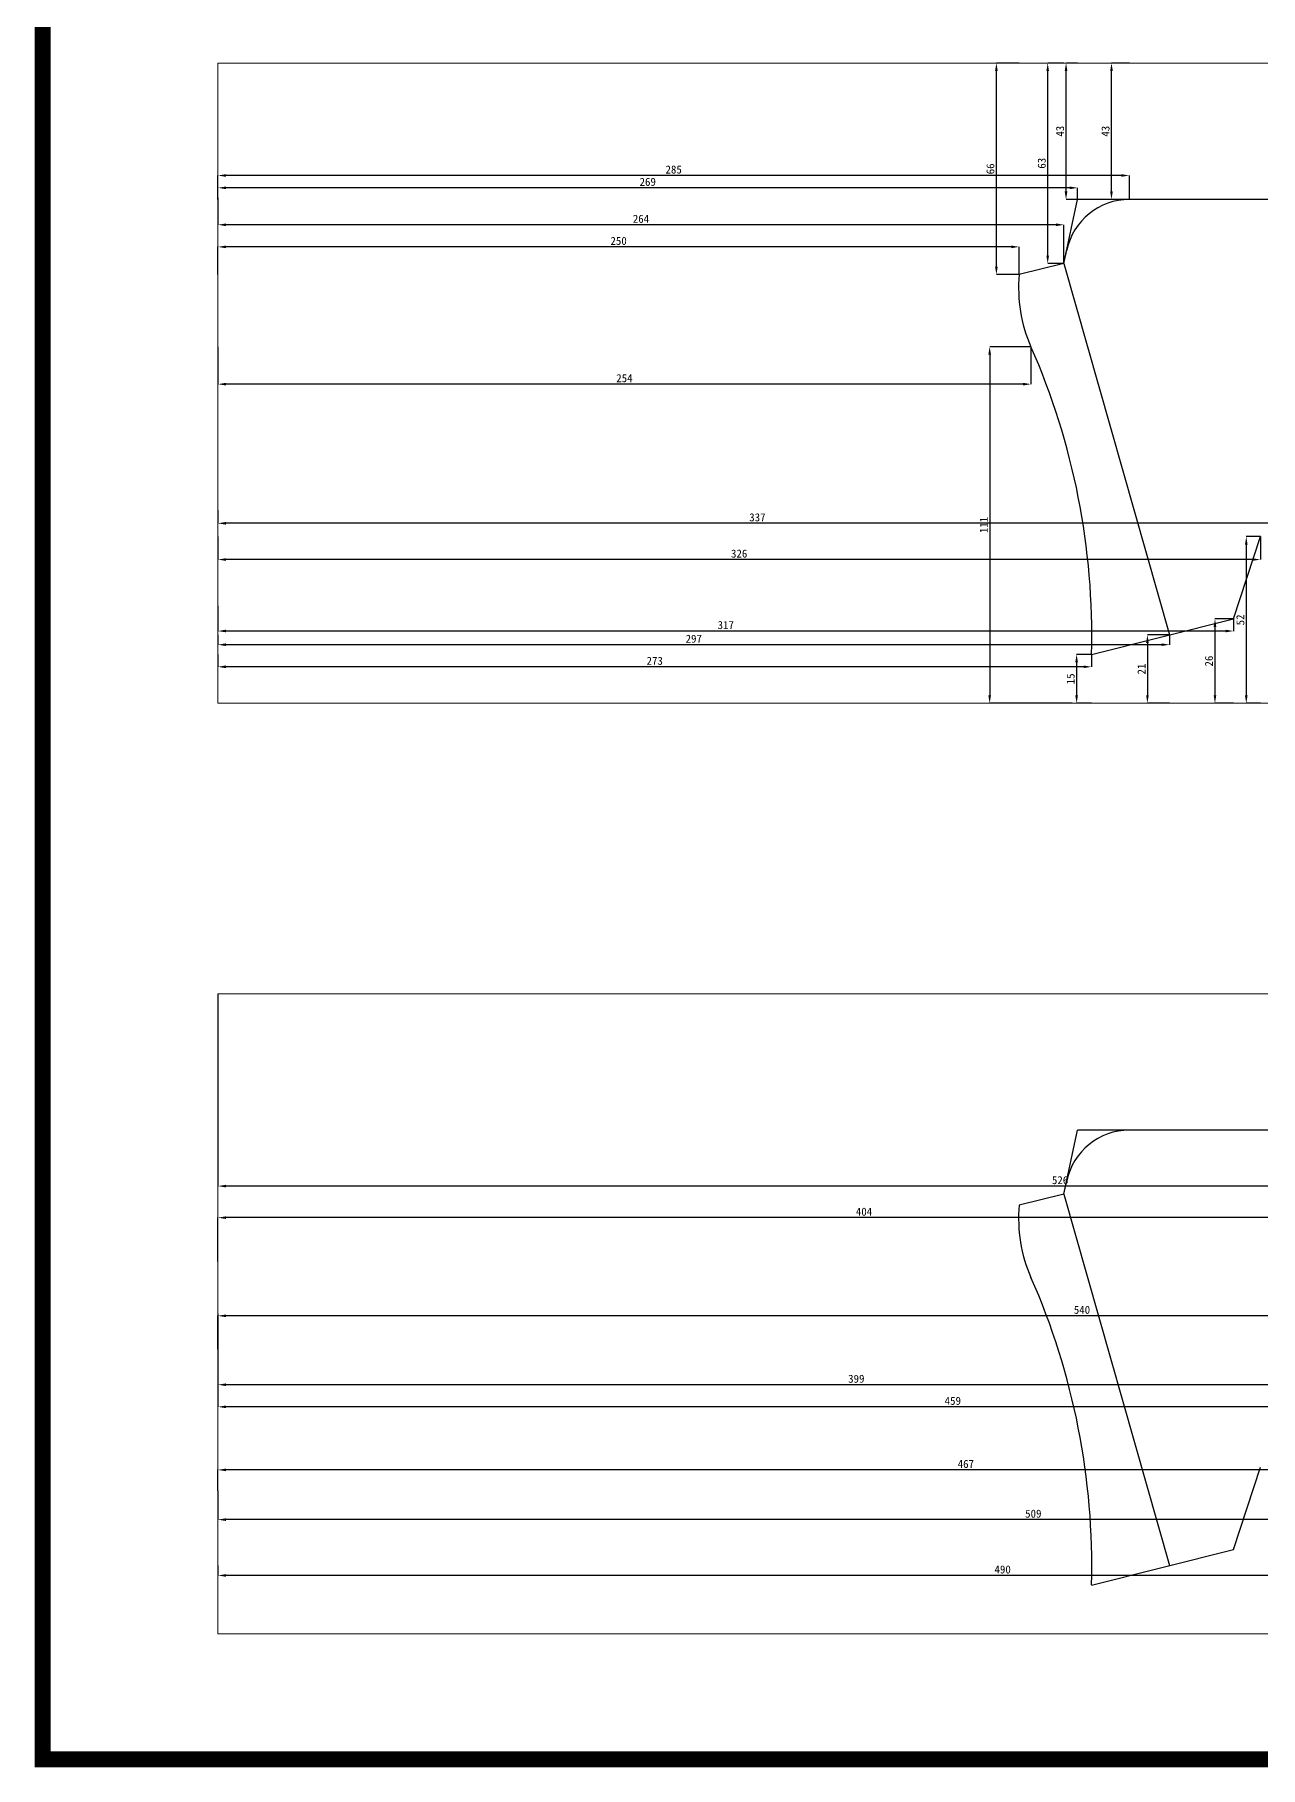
# Model space of a CAD drawing. Header units: millimetres. Extents: x 2554 to 4728, y 1879 to 2765.
# Drawn here: x 2554 to 2937, y 1879 to 2420 of the extents above; entities that cross this region are included whole.
import ezdxf

# ---------------------------------------------------------------- set-up
doc = ezdxf.new("R2010")
doc.units = ezdxf.units.MM
doc.layers.add('尺寸线', color=7, linetype='Continuous', lineweight=13)
doc.layers.add('轮廓线', color=3, linetype='Continuous')
doc.styles.get("Standard").update_dxf_attribs({"font": 'SimSun.ttf'})
doc.dimstyles.new('中尺寸', dxfattribs={"dimtxt": 2.5, "dimasz": 2.5, "dimexe": 0, "dimexo": 0, "dimgap": 0.6, "dimtad": 1, "dimdec": 0, "dimdsep": 46, "dimtxsty": 'Standard', "dimcen": 2.5, "dimaunit": 1, "dimadec": 4, "dimazin": 0, "dimtfac": 1, "dimtdec": 0, "dimtmove": 0, "dimatfit": 3, "dimfxl": 0, "dimarcsym": 0})

# ---------------------------------------------------------------- blocks, each defined once
blk = doc.blocks.new('*D169')
at = {"layer": 'Defpoints', "color": 0}
for p in [(2611.03, 2226.91), (2883.95, 2226.91), (2611.03, 2223.02)]:
    blk.add_point(p, dxfattribs=at)
at = {"layer": '尺寸线', "color": 0, "lineweight": -2}
for p, q in [((2611.03, 2226.91), (2611.03, 2223.02)), ((2883.95, 2226.91), (2883.95, 2223.02)), ((2881.45, 2223.02), (2613.53, 2223.02))]:
    blk.add_line(p, q, dxfattribs=at)
at = {"layer": '尺寸线', "color": 0}
for points in [[(2613.53, 2223.44), (2613.53, 2222.6), (2611.03, 2223.02)], [(2881.45, 2223.44), (2881.45, 2222.6), (2883.95, 2223.02)]]:
    blk.add_solid(points, dxfattribs=at)
at = {"layer": '尺寸线', "color": 0, "insert": (2747.49, 2224.87), "char_height": 2.5, "attachment_point": 5}
blk.add_mtext('273', dxfattribs=at)
blk = doc.blocks.new('*D127')
at = {"layer": 'Defpoints', "color": 0}
for p in [(2883.95, 2226.91), (2879.3, 2211.62), (2883.95, 2211.62)]:
    blk.add_point(p, dxfattribs=at)
at = {"layer": '尺寸线', "color": 0, "lineweight": -2}
for p, q in [((2883.95, 2226.91), (2879.3, 2226.91)), ((2879.3, 2224.41), (2879.3, 2214.12)), ((2883.95, 2211.62), (2879.3, 2211.62))]:
    blk.add_line(p, q, dxfattribs=at)
at = {"layer": '尺寸线', "color": 0}
for points in [[(2878.88, 2224.41), (2879.71, 2224.41), (2879.3, 2226.91)], [(2878.88, 2214.12), (2879.71, 2214.12), (2879.3, 2211.62)]]:
    blk.add_solid(points, dxfattribs=at)
at = {"layer": '尺寸线', "color": 0, "insert": (2877.45, 2219.26), "char_height": 2.5, "attachment_point": 5, "rotation": 90}
blk.add_mtext('15', dxfattribs=at)
blk = doc.blocks.new('*D170')
at = {"layer": 'Defpoints', "color": 0}
for p in [(2611.03, 2323), (2865.02, 2323), (2611.03, 2311.3)]:
    blk.add_point(p, dxfattribs=at)
at = {"layer": '尺寸线', "color": 0, "lineweight": -2}
for p, q in [((2611.03, 2323), (2611.03, 2311.3)), ((2865.02, 2323), (2865.02, 2311.3)), ((2862.52, 2311.3), (2613.53, 2311.3))]:
    blk.add_line(p, q, dxfattribs=at)
at = {"layer": '尺寸线', "color": 0}
for points in [[(2613.53, 2311.72), (2613.53, 2310.88), (2611.03, 2311.3)], [(2862.52, 2311.72), (2862.52, 2310.88), (2865.02, 2311.3)]]:
    blk.add_solid(points, dxfattribs=at)
at = {"layer": '尺寸线', "color": 0, "insert": (2738.02, 2313.15), "char_height": 2.5, "attachment_point": 5}
blk.add_mtext('254', dxfattribs=at)
blk = doc.blocks.new('*D128')
at = {"layer": 'Defpoints', "color": 0}
for p in [(2865.02, 2323), (2852.14, 2211.62), (2877.9, 2211.62)]:
    blk.add_point(p, dxfattribs=at)
at = {"layer": '尺寸线', "color": 0, "lineweight": -2}
for p, q in [((2865.02, 2323), (2852.14, 2323)), ((2852.14, 2320.5), (2852.14, 2214.12)), ((2877.9, 2211.62), (2852.14, 2211.62))]:
    blk.add_line(p, q, dxfattribs=at)
at = {"layer": '尺寸线', "color": 0}
for points in [[(2851.72, 2320.5), (2852.55, 2320.5), (2852.14, 2323)], [(2851.72, 2214.12), (2852.55, 2214.12), (2852.14, 2211.62)]]:
    blk.add_solid(points, dxfattribs=at)
at = {"layer": '尺寸线', "color": 0, "insert": (2850.29, 2267.31), "char_height": 2.5, "attachment_point": 5, "rotation": 90}
blk.add_mtext('111', dxfattribs=at)
blk = doc.blocks.new('*D171')
at = {"layer": 'Defpoints', "color": 0}
for p in [(2611.03, 2354.19), (2611.03, 2345.51), (2861.38, 2345.51)]:
    blk.add_point(p, dxfattribs=at)
at = {"layer": '尺寸线', "color": 0, "lineweight": -2}
for p, q in [((2611.03, 2345.51), (2611.03, 2354.19)), ((2858.88, 2354.19), (2613.53, 2354.19)), ((2861.38, 2345.51), (2861.38, 2354.19))]:
    blk.add_line(p, q, dxfattribs=at)
at = {"layer": '尺寸线', "color": 0}
for points in [[(2613.53, 2354.6), (2613.53, 2353.77), (2611.03, 2354.19)], [(2858.88, 2354.6), (2858.88, 2353.77), (2861.38, 2354.19)]]:
    blk.add_solid(points, dxfattribs=at)
at = {"layer": '尺寸线', "color": 0, "insert": (2736.2, 2356.04), "char_height": 2.5, "attachment_point": 5}
blk.add_mtext('250', dxfattribs=at)
blk = doc.blocks.new('*D129')
at = {"layer": 'Defpoints', "color": 0}
for p in [(2854.23, 2411.62), (2861.38, 2411.62), (2861.38, 2345.51)]:
    blk.add_point(p, dxfattribs=at)
at = {"layer": '尺寸线', "color": 0, "lineweight": -2}
for p, q in [((2861.38, 2411.62), (2854.23, 2411.62)), ((2854.23, 2348.01), (2854.23, 2409.12)), ((2861.38, 2345.51), (2854.23, 2345.51))]:
    blk.add_line(p, q, dxfattribs=at)
at = {"layer": '尺寸线', "color": 0}
for points in [[(2853.82, 2409.12), (2854.65, 2409.12), (2854.23, 2411.62)], [(2853.82, 2348.01), (2854.65, 2348.01), (2854.23, 2345.51)]]:
    blk.add_solid(points, dxfattribs=at)
at = {"layer": '尺寸线', "color": 0, "insert": (2852.38, 2378.56), "char_height": 2.5, "attachment_point": 5, "rotation": 90}
blk.add_mtext('66', dxfattribs=at)
blk = doc.blocks.new('*D172')
at = {"layer": 'Defpoints', "color": 0}
for p in [(2870.26, 2411.62), (2875.35, 2411.62), (2875.35, 2348.99)]:
    blk.add_point(p, dxfattribs=at)
at = {"layer": '尺寸线', "color": 0, "lineweight": -2}
for p, q in [((2875.35, 2411.62), (2870.26, 2411.62)), ((2870.26, 2351.49), (2870.26, 2409.12)), ((2875.35, 2348.99), (2870.26, 2348.99))]:
    blk.add_line(p, q, dxfattribs=at)
at = {"layer": '尺寸线', "color": 0}
for points in [[(2869.85, 2409.12), (2870.68, 2409.12), (2870.26, 2411.62)], [(2869.85, 2351.49), (2870.68, 2351.49), (2870.26, 2348.99)]]:
    blk.add_solid(points, dxfattribs=at)
at = {"layer": '尺寸线', "color": 0, "insert": (2868.41, 2380.31), "char_height": 2.5, "attachment_point": 5, "rotation": 90}
blk.add_mtext('63', dxfattribs=at)
blk = doc.blocks.new('*D130')
at = {"layer": 'Defpoints', "color": 0}
for p in [(2611.03, 2369.49), (2611.03, 2361.09), (2875.35, 2348.99)]:
    blk.add_point(p, dxfattribs=at)
at = {"layer": '尺寸线', "color": 0, "lineweight": -2}
for p, q in [((2611.03, 2369.49), (2611.03, 2361.09)), ((2872.85, 2361.09), (2613.53, 2361.09)), ((2875.35, 2348.99), (2875.35, 2361.09))]:
    blk.add_line(p, q, dxfattribs=at)
at = {"layer": '尺寸线', "color": 0}
for points in [[(2613.53, 2361.5), (2613.53, 2360.67), (2611.03, 2361.09)], [(2872.85, 2361.5), (2872.85, 2360.67), (2875.35, 2361.09)]]:
    blk.add_solid(points, dxfattribs=at)
at = {"layer": '尺寸线', "color": 0, "insert": (2743.19, 2362.94), "char_height": 2.5, "attachment_point": 5}
blk.add_mtext('264', dxfattribs=at)
blk = doc.blocks.new('*D173')
at = {"layer": 'Defpoints', "color": 0}
for p in [(2908.35, 2232.99), (2901.42, 2211.62), (2908.35, 2211.62)]:
    blk.add_point(p, dxfattribs=at)
at = {"layer": '尺寸线', "color": 0, "lineweight": -2}
for p, q in [((2908.35, 2232.99), (2901.42, 2232.99)), ((2901.42, 2230.49), (2901.42, 2214.12)), ((2908.35, 2211.62), (2901.42, 2211.62))]:
    blk.add_line(p, q, dxfattribs=at)
at = {"layer": '尺寸线', "color": 0}
for points in [[(2901, 2230.49), (2901.83, 2230.49), (2901.42, 2232.99)], [(2901, 2214.12), (2901.83, 2214.12), (2901.42, 2211.62)]]:
    blk.add_solid(points, dxfattribs=at)
at = {"layer": '尺寸线', "color": 0, "insert": (2899.57, 2222.31), "char_height": 2.5, "attachment_point": 5, "rotation": 90}
blk.add_mtext('21', dxfattribs=at)
blk = doc.blocks.new('*D131')
at = {"layer": 'Defpoints', "color": 0}
for p in [(2611.03, 2232.99), (2611.03, 2229.92), (2908.35, 2232.99)]:
    blk.add_point(p, dxfattribs=at)
at = {"layer": '尺寸线', "color": 0, "lineweight": -2}
for p, q in [((2611.03, 2232.99), (2611.03, 2229.92)), ((2905.85, 2229.92), (2613.53, 2229.92)), ((2908.35, 2232.99), (2908.35, 2229.92))]:
    blk.add_line(p, q, dxfattribs=at)
at = {"layer": '尺寸线', "color": 0}
for points in [[(2613.53, 2230.34), (2613.53, 2229.51), (2611.03, 2229.92)], [(2905.85, 2230.34), (2905.85, 2229.51), (2908.35, 2229.92)]]:
    blk.add_solid(points, dxfattribs=at)
at = {"layer": '尺寸线', "color": 0, "insert": (2759.69, 2231.77), "char_height": 2.5, "attachment_point": 5}
blk.add_mtext('297', dxfattribs=at)
blk = doc.blocks.new('*D174')
at = {"layer": 'Defpoints', "color": 0}
for p in [(2928.35, 2237.98), (2922.52, 2211.62), (2928.35, 2211.62)]:
    blk.add_point(p, dxfattribs=at)
at = {"layer": '尺寸线', "color": 0, "lineweight": -2}
for p, q in [((2928.35, 2237.98), (2922.52, 2237.98)), ((2922.52, 2235.48), (2922.52, 2214.12)), ((2928.35, 2211.62), (2922.52, 2211.62))]:
    blk.add_line(p, q, dxfattribs=at)
at = {"layer": '尺寸线', "color": 0}
for points in [[(2922.11, 2235.48), (2922.94, 2235.48), (2922.52, 2237.98)], [(2922.11, 2214.12), (2922.94, 2214.12), (2922.52, 2211.62)]]:
    blk.add_solid(points, dxfattribs=at)
at = {"layer": '尺寸线', "color": 0, "insert": (2920.67, 2224.8), "char_height": 2.5, "attachment_point": 5, "rotation": 90}
blk.add_mtext('26', dxfattribs=at)
blk = doc.blocks.new('*D132')
at = {"layer": 'Defpoints', "color": 0}
for p in [(2611.03, 2242.09), (2928.35, 2237.98), (2611.03, 2234.19)]:
    blk.add_point(p, dxfattribs=at)
at = {"layer": '尺寸线', "color": 0, "lineweight": -2}
for p, q in [((2611.03, 2242.09), (2611.03, 2234.19)), ((2928.35, 2237.98), (2928.35, 2234.19)), ((2925.85, 2234.19), (2613.53, 2234.19))]:
    blk.add_line(p, q, dxfattribs=at)
at = {"layer": '尺寸线', "color": 0}
for points in [[(2613.53, 2234.61), (2613.53, 2233.78), (2611.03, 2234.19)], [(2925.85, 2234.61), (2925.85, 2233.78), (2928.35, 2234.19)]]:
    blk.add_solid(points, dxfattribs=at)
at = {"layer": '尺寸线', "color": 0, "insert": (2769.69, 2236.04), "char_height": 2.5, "attachment_point": 5}
blk.add_mtext('317', dxfattribs=at)
blk = doc.blocks.new('*D175')
at = {"layer": 'Defpoints', "color": 0}
for p in [(2936.7, 2263.7), (2932.31, 2211.62), (2936.7, 2211.62)]:
    blk.add_point(p, dxfattribs=at)
at = {"layer": '尺寸线', "color": 0, "lineweight": -2}
for p, q in [((2936.7, 2263.7), (2932.31, 2263.7)), ((2932.31, 2261.2), (2932.31, 2214.12)), ((2936.7, 2211.62), (2932.31, 2211.62))]:
    blk.add_line(p, q, dxfattribs=at)
at = {"layer": '尺寸线', "color": 0}
for points in [[(2931.89, 2261.2), (2932.72, 2261.2), (2932.31, 2263.7)], [(2931.89, 2214.12), (2932.72, 2214.12), (2932.31, 2211.62)]]:
    blk.add_solid(points, dxfattribs=at)
at = {"layer": '尺寸线', "color": 0, "insert": (2930.46, 2237.66), "char_height": 2.5, "attachment_point": 5, "rotation": 90}
blk.add_mtext('52', dxfattribs=at)
blk = doc.blocks.new('*D133')
at = {"layer": 'Defpoints', "color": 0}
for p in [(2611.03, 2263.7), (2936.7, 2263.7), (2611.03, 2256.52)]:
    blk.add_point(p, dxfattribs=at)
at = {"layer": '尺寸线', "color": 0, "lineweight": -2}
for p, q in [((2611.03, 2263.7), (2611.03, 2256.52)), ((2936.7, 2263.7), (2936.7, 2256.52)), ((2934.2, 2256.52), (2613.53, 2256.52))]:
    blk.add_line(p, q, dxfattribs=at)
at = {"layer": '尺寸线', "color": 0}
for points in [[(2613.53, 2256.94), (2613.53, 2256.1), (2611.03, 2256.52)], [(2934.2, 2256.94), (2934.2, 2256.1), (2936.7, 2256.52)]]:
    blk.add_solid(points, dxfattribs=at)
at = {"layer": '尺寸线', "color": 0, "insert": (2773.87, 2258.37), "char_height": 2.5, "attachment_point": 5}
blk.add_mtext('326', dxfattribs=at)
blk = doc.blocks.new('*D134')
at = {"layer": 'Defpoints', "color": 0}
for p in [(2611.03, 2271.99), (2611.03, 2267.84), (2948.12, 2271.99)]:
    blk.add_point(p, dxfattribs=at)
at = {"layer": '尺寸线', "color": 0, "lineweight": -2}
for p, q in [((2611.03, 2271.99), (2611.03, 2267.84)), ((2945.62, 2267.84), (2613.53, 2267.84)), ((2948.12, 2271.99), (2948.12, 2267.84))]:
    blk.add_line(p, q, dxfattribs=at)
at = {"layer": '尺寸线', "color": 0}
for points in [[(2613.53, 2268.26), (2613.53, 2267.42), (2611.03, 2267.84)], [(2945.62, 2268.26), (2945.62, 2267.42), (2948.12, 2267.84)]]:
    blk.add_solid(points, dxfattribs=at)
at = {"layer": '尺寸线', "color": 0, "insert": (2779.57, 2269.69), "char_height": 2.5, "attachment_point": 5}
blk.add_mtext('337', dxfattribs=at)
blk = doc.blocks.new('*D148')
at = {"layer": 'Defpoints', "color": 0}
for p in [(3101.35, 1946.8), (2611.03, 1942.3), (2611.03, 1939.2)]:
    blk.add_point(p, dxfattribs=at)
at = {"layer": '尺寸线', "color": 0, "lineweight": -2}
for p, q in [((3101.35, 1946.8), (3101.35, 1939.2)), ((2611.03, 1942.3), (2611.03, 1939.2)), ((3098.85, 1939.2), (2613.53, 1939.2))]:
    blk.add_line(p, q, dxfattribs=at)
at = {"layer": '尺寸线', "color": 0}
for points in [[(2613.53, 1939.62), (2613.53, 1938.79), (2611.03, 1939.2)], [(3098.85, 1939.62), (3098.85, 1938.79), (3101.35, 1939.2)]]:
    blk.add_solid(points, dxfattribs=at)
at = {"layer": '尺寸线', "color": 0, "insert": (2856.19, 1941.05), "char_height": 2.5, "attachment_point": 5}
blk.add_mtext('490', dxfattribs=at)
blk = doc.blocks.new('*D190')
at = {"layer": 'Defpoints', "color": 0}
for p in [(2611.03, 1965.64), (3120.52, 1965.64), (2611.03, 1956.63)]:
    blk.add_point(p, dxfattribs=at)
at = {"layer": '尺寸线', "color": 0, "lineweight": -2}
for p, q in [((2611.03, 1965.64), (2611.03, 1956.63)), ((3120.52, 1965.64), (3120.52, 1956.63)), ((3118.02, 1956.63), (2613.53, 1956.63))]:
    blk.add_line(p, q, dxfattribs=at)
at = {"layer": '尺寸线', "color": 0}
for points in [[(2613.53, 1957.05), (2613.53, 1956.21), (2611.03, 1956.63)], [(3118.02, 1957.05), (3118.02, 1956.21), (3120.52, 1956.63)]]:
    blk.add_solid(points, dxfattribs=at)
at = {"layer": '尺寸线', "color": 0, "insert": (2865.77, 1958.48), "char_height": 2.5, "attachment_point": 5}
blk.add_mtext('509', dxfattribs=at)
blk = doc.blocks.new('*D149')
at = {"layer": 'Defpoints', "color": 0}
for p in [(3078.35, 1978.08), (2611.03, 1972.16), (2611.03, 1965.64)]:
    blk.add_point(p, dxfattribs=at)
at = {"layer": '尺寸线', "color": 0, "lineweight": -2}
for p, q in [((3078.35, 1978.08), (3078.35, 1972.16)), ((2611.03, 1965.64), (2611.03, 1972.16)), ((3075.85, 1972.16), (2613.53, 1972.16))]:
    blk.add_line(p, q, dxfattribs=at)
at = {"layer": '尺寸线', "color": 0}
for points in [[(2613.53, 1972.58), (2613.53, 1971.75), (2611.03, 1972.16)], [(3075.85, 1972.58), (3075.85, 1971.75), (3078.35, 1972.16)]]:
    blk.add_solid(points, dxfattribs=at)
at = {"layer": '尺寸线', "color": 0, "insert": (2844.69, 1974.01), "char_height": 2.5, "attachment_point": 5}
blk.add_mtext('467', dxfattribs=at)
blk = doc.blocks.new('*D150')
at = {"layer": 'Defpoints', "color": 0}
for p in [(2611.03, 2000.92), (2611.03, 1991.87), (3070.21, 1986.21)]:
    blk.add_point(p, dxfattribs=at)
at = {"layer": '尺寸线', "color": 0, "lineweight": -2}
for p, q in [((2611.03, 2000.92), (2611.03, 1991.87)), ((3067.71, 1991.87), (2613.53, 1991.87)), ((3070.21, 1986.21), (3070.21, 1991.87))]:
    blk.add_line(p, q, dxfattribs=at)
at = {"layer": '尺寸线', "color": 0}
for points in [[(2613.53, 1992.28), (2613.53, 1991.45), (2611.03, 1991.87)], [(3067.71, 1992.28), (3067.71, 1991.45), (3070.21, 1991.87)]]:
    blk.add_solid(points, dxfattribs=at)
at = {"layer": '尺寸线', "color": 0, "insert": (2840.62, 1993.72), "char_height": 2.5, "attachment_point": 5}
blk.add_mtext('459', dxfattribs=at)
blk = doc.blocks.new('*D194')
at = {"layer": 'Defpoints', "color": 0}
for p in [(2611.03, 2020.92), (3009.92, 2003.99), (2611.03, 1998.77)]:
    blk.add_point(p, dxfattribs=at)
at = {"layer": '尺寸线', "color": 0, "lineweight": -2}
for p, q in [((2611.03, 2020.92), (2611.03, 1998.77)), ((3009.92, 2003.99), (3009.92, 1998.77)), ((3007.42, 1998.77), (2613.53, 1998.77))]:
    blk.add_line(p, q, dxfattribs=at)
at = {"layer": '尺寸线', "color": 0}
for points in [[(2613.53, 1999.19), (2613.53, 1998.36), (2611.03, 1998.77)], [(3007.42, 1999.19), (3007.42, 1998.36), (3009.92, 1998.77)]]:
    blk.add_solid(points, dxfattribs=at)
at = {"layer": '尺寸线', "color": 0, "insert": (2810.47, 2000.62), "char_height": 2.5, "attachment_point": 5}
blk.add_mtext('399', dxfattribs=at)
blk = doc.blocks.new('*D151')
at = {"layer": 'Defpoints', "color": 0}
for p in [(2611.03, 2050.96), (2611.03, 2037.3), (3014.73, 2037.3)]:
    blk.add_point(p, dxfattribs=at)
at = {"layer": '尺寸线', "color": 0, "lineweight": -2}
for p, q in [((2611.03, 2037.3), (2611.03, 2050.96)), ((3012.23, 2050.96), (2613.53, 2050.96)), ((3014.73, 2037.3), (3014.73, 2050.96))]:
    blk.add_line(p, q, dxfattribs=at)
at = {"layer": '尺寸线', "color": 0}
for points in [[(2613.53, 2051.37), (2613.53, 2050.54), (2611.03, 2050.96)], [(3012.23, 2051.37), (3012.23, 2050.54), (3014.73, 2050.96)]]:
    blk.add_solid(points, dxfattribs=at)
at = {"layer": '尺寸线', "color": 0, "insert": (2812.88, 2052.81), "char_height": 2.5, "attachment_point": 5}
blk.add_mtext('404', dxfattribs=at)
blk = doc.blocks.new('*D152')
at = {"layer": 'Defpoints', "color": 0}
for p in [(2611.03, 2120.92), (2611.03, 2060.81), (3137.23, 2037.3)]:
    blk.add_point(p, dxfattribs=at)
at = {"layer": '尺寸线', "color": 0, "lineweight": -2}
for p, q in [((2611.03, 2120.92), (2611.03, 2060.81)), ((3134.73, 2060.81), (2613.53, 2060.81)), ((3137.23, 2037.3), (3137.23, 2060.81))]:
    blk.add_line(p, q, dxfattribs=at)
at = {"layer": '尺寸线', "color": 0}
for points in [[(2613.53, 2061.23), (2613.53, 2060.4), (2611.03, 2060.81)], [(3134.73, 2061.23), (3134.73, 2060.4), (3137.23, 2060.81)]]:
    blk.add_solid(points, dxfattribs=at)
at = {"layer": '尺寸线', "color": 0, "insert": (2874.13, 2062.66), "char_height": 2.5, "attachment_point": 5}
blk.add_mtext('526', dxfattribs=at)
blk = doc.blocks.new('*D198')
at = {"layer": 'Defpoints', "color": 0}
for p in [(2611.03, 2020.3), (2611.03, 2009.85), (3150.91, 2010.21)]:
    blk.add_point(p, dxfattribs=at)
at = {"layer": '尺寸线', "color": 0, "lineweight": -2}
for p, q in [((2611.03, 2009.85), (2611.03, 2020.3)), ((3148.41, 2020.3), (2613.53, 2020.3)), ((3150.91, 2010.21), (3150.91, 2020.3))]:
    blk.add_line(p, q, dxfattribs=at)
at = {"layer": '尺寸线', "color": 0}
for points in [[(2613.53, 2020.71), (2613.53, 2019.88), (2611.03, 2020.3)], [(3148.41, 2020.71), (3148.41, 2019.88), (3150.91, 2020.3)]]:
    blk.add_solid(points, dxfattribs=at)
at = {"layer": '尺寸线', "color": 0, "insert": (2880.97, 2022.15), "char_height": 2.5, "attachment_point": 5}
blk.add_mtext('540', dxfattribs=at)
blk = doc.blocks.new('*D155')
at = {"layer": 'Defpoints', "color": 0}
for p in [(2611.03, 2376.48), (2611.03, 2368.99), (2895.79, 2368.99)]:
    blk.add_point(p, dxfattribs=at)
at = {"layer": '尺寸线', "color": 0, "lineweight": -2}
for p, q in [((2611.03, 2368.99), (2611.03, 2376.48)), ((2893.29, 2376.48), (2613.53, 2376.48)), ((2895.79, 2368.99), (2895.79, 2376.48))]:
    blk.add_line(p, q, dxfattribs=at)
at = {"layer": '尺寸线', "color": 0}
for points in [[(2613.53, 2376.9), (2613.53, 2376.07), (2611.03, 2376.48)], [(2893.29, 2376.9), (2893.29, 2376.07), (2895.79, 2376.48)]]:
    blk.add_solid(points, dxfattribs=at)
at = {"layer": '尺寸线', "color": 0, "insert": (2753.41, 2378.33), "char_height": 2.5, "attachment_point": 5}
blk.add_mtext('285', dxfattribs=at)
blk = doc.blocks.new('*D204')
at = {"layer": 'Defpoints', "color": 0}
for p in [(2890.19, 2411.62), (2895.79, 2411.62), (2895.79, 2368.99)]:
    blk.add_point(p, dxfattribs=at)
at = {"layer": '尺寸线', "color": 0, "lineweight": -2}
for p, q in [((2895.79, 2411.62), (2890.19, 2411.62)), ((2890.19, 2371.49), (2890.19, 2409.12)), ((2895.79, 2368.99), (2890.19, 2368.99))]:
    blk.add_line(p, q, dxfattribs=at)
at = {"layer": '尺寸线', "color": 0}
for points in [[(2889.78, 2409.12), (2890.61, 2409.12), (2890.19, 2411.62)], [(2889.78, 2371.49), (2890.61, 2371.49), (2890.19, 2368.99)]]:
    blk.add_solid(points, dxfattribs=at)
at = {"layer": '尺寸线', "color": 0, "insert": (2888.34, 2390.31), "char_height": 2.5, "attachment_point": 5, "rotation": 90}
blk.add_mtext('43', dxfattribs=at)
blk = doc.blocks.new('*D205')
at = {"layer": 'Defpoints', "color": 0}
for p in [(2875.99, 2411.62), (2879.6, 2411.62), (2879.6, 2368.99)]:
    blk.add_point(p, dxfattribs=at)
at = {"layer": '尺寸线', "color": 0, "lineweight": -2}
for p, q in [((2879.6, 2411.62), (2875.99, 2411.62)), ((2875.99, 2371.49), (2875.99, 2409.12)), ((2879.6, 2368.99), (2875.99, 2368.99))]:
    blk.add_line(p, q, dxfattribs=at)
at = {"layer": '尺寸线', "color": 0}
for points in [[(2875.58, 2409.12), (2876.41, 2409.12), (2875.99, 2411.62)], [(2875.58, 2371.49), (2876.41, 2371.49), (2875.99, 2368.99)]]:
    blk.add_solid(points, dxfattribs=at)
at = {"layer": '尺寸线', "color": 0, "insert": (2874.14, 2390.31), "char_height": 2.5, "attachment_point": 5, "rotation": 90}
blk.add_mtext('43', dxfattribs=at)
blk = doc.blocks.new('*D206')
at = {"layer": 'Defpoints', "color": 0}
for p in [(2611.03, 2372.63), (2611.03, 2368.99), (2879.6, 2368.99)]:
    blk.add_point(p, dxfattribs=at)
at = {"layer": '尺寸线', "color": 0, "lineweight": -2}
for p, q in [((2611.03, 2368.99), (2611.03, 2372.63)), ((2877.1, 2372.63), (2613.53, 2372.63)), ((2879.6, 2368.99), (2879.6, 2372.63))]:
    blk.add_line(p, q, dxfattribs=at)
at = {"layer": '尺寸线', "color": 0}
for points in [[(2613.53, 2373.04), (2613.53, 2372.21), (2611.03, 2372.63)], [(2877.1, 2373.04), (2877.1, 2372.21), (2879.6, 2372.63)]]:
    blk.add_solid(points, dxfattribs=at)
at = {"layer": '尺寸线', "color": 0, "insert": (2745.31, 2374.48), "char_height": 2.5, "attachment_point": 5}
blk.add_mtext('269', dxfattribs=at)

msp = doc.modelspace()

# ---------------------------------------------------------------- linework, layer by layer
at = {"layer": '尺寸线', "const_width": 5}
msp.add_lwpolyline([(2556.26, 2762.49), (3588.96, 2762.49), (3588.96, 1881.76), (2556.26, 1881.76)], close=True, dxfattribs=at)
at = {"layer": '尺寸线'}
for points in [[(3511.03, 2211.62), (2611.03, 2211.62), (2611.03, 2411.62), (3511.03, 2411.62)], [(2611.03, 2120.92), (3511.03, 2120.92), (3511.03, 1920.92), (2611.03, 1920.92)]]:
    msp.add_lwpolyline(points, close=True, dxfattribs=at)
at = {"layer": '轮廓线', "color": 1}
for p, q in [((2875.35, 2348.99), (2879.6, 2368.99)), ((3008.11, 2368.99), (2879.6, 2368.99)), ((3008.11, 2368.99), (2895.79, 2368.99)), ((2875.35, 2348.99), (2861.38, 2345.51)), ((2875.35, 2348.99), (2876.23, 2353.15)), ((2875.35, 2348.99), (2908.35, 2232.99)), ((2928.35, 2237.98), (2936.7, 2263.7)), ((2883.95, 2226.91), (2928.35, 2237.98)), ((2875.35, 2058.3), (2879.6, 2078.3)), ((3008.11, 2078.3), (2879.6, 2078.3)), ((3008.11, 2078.3), (2895.79, 2078.3)), ((2875.35, 2058.3), (2876.23, 2062.45)), ((2875.35, 2058.3), (2861.38, 2054.81)), ((2875.35, 2058.3), (2908.35, 1942.3)), ((2928.35, 1947.28), (2936.7, 1973)), ((2883.95, 1936.21), (2928.35, 1947.28))]:
    msp.add_line(p, q, dxfattribs=at)
for centre, radius, start, end in [((2895.79, 2348.99), 20, 90, 168), ((2906.38, 2341.24), 45.21, 174.5791, 203.7941), ((2661.03, 2232.91), 223, 358.4572, 23.8275), ((2895.79, 2058.3), 20, 90, 168), ((2906.38, 2050.54), 45.21, 174.5791, 203.7941), ((2661.03, 1942.22), 223, 358.4572, 23.8275)]:
    msp.add_arc(centre, radius, start, end, dxfattribs=at)

# ---------------------------------------------------------------- dimensions: what is measured, and where the dimension line sits
at = {"layer": '尺寸线'}
for base, p1, p2, picture, middle in [((2854.23, 2411.62), (2861.38, 2345.51), (2861.38, 2411.62), '*D129', (2852.38, 2378.56)), ((2870.26, 2411.62), (2875.35, 2348.99), (2875.35, 2411.62), '*D172', (2868.41, 2380.31)), ((2875.99, 2411.62), (2879.6, 2368.99), (2879.6, 2411.62), '*D205', (2874.14, 2390.31)), ((2890.19, 2411.62), (2895.79, 2368.99), (2895.79, 2411.62), '*D204', (2888.34, 2390.31)), ((2852.14, 2211.62), (2865.02, 2323), (2877.9, 2211.62), '*D128', (2850.29, 2267.31)), ((2932.31, 2211.62), (2936.7, 2263.7), (2936.7, 2211.62), '*D175', (2930.46, 2237.66)), ((2922.52, 2211.62), (2928.35, 2237.98), (2928.35, 2211.62), '*D174', (2920.67, 2224.8)), ((2901.42, 2211.62), (2908.35, 2232.99), (2908.35, 2211.62), '*D173', (2899.57, 2222.31)), ((2879.3, 2211.62), (2883.95, 2226.91), (2883.95, 2211.62), '*D127', (2877.45, 2219.26))]:
    dim = msp.add_linear_dim(base=base, p1=p1, p2=p2, angle=90, dimstyle='中尺寸', dxfattribs=at)
    dim.commit()
    dim.dimension.update_dxf_attribs({"geometry": picture, "text_midpoint": middle})
for base, p1, p2, picture, middle in [((2611.03, 2376.48), (2895.79, 2368.99), (2611.03, 2368.99), '*D155', (2753.41, 2378.33)), ((2611.03, 2372.63), (2879.6, 2368.99), (2611.03, 2368.99), '*D206', (2745.31, 2374.48)), ((2611.03, 2361.09), (2875.35, 2348.99), (2611.03, 2369.49), '*D130', (2743.19, 2362.94)), ((2611.03, 2354.19), (2861.38, 2345.51), (2611.03, 2345.51), '*D171', (2736.2, 2356.04)), ((2611.03, 2311.3), (2865.02, 2323), (2611.03, 2323), '*D170', (2738.02, 2313.15)), ((2611.03, 2267.84), (2948.12, 2271.99), (2611.03, 2271.99), '*D134', (2779.57, 2269.69)), ((2611.03, 2256.52), (2936.7, 2263.7), (2611.03, 2263.7), '*D133', (2773.87, 2258.37)), ((2611.03, 2234.19), (2928.35, 2237.98), (2611.03, 2242.09), '*D132', (2769.69, 2236.04)), ((2611.03, 2229.92), (2908.35, 2232.99), (2611.03, 2232.99), '*D131', (2759.69, 2231.77)), ((2611.03, 2223.02), (2883.95, 2226.91), (2611.03, 2226.91), '*D169', (2747.49, 2224.87)), ((2611.03, 2060.81), (3137.23, 2037.3), (2611.03, 2120.92), '*D152', (2874.13, 2062.66)), ((2611.03, 2050.96), (3014.73, 2037.3), (2611.03, 2037.3), '*D151', (2812.88, 2052.81)), ((2611.03, 2020.3), (3150.91, 2010.21), (2611.03, 2009.85), '*D198', (2880.97, 2022.15)), ((2611.03, 1998.77), (3009.92, 2003.99), (2611.03, 2020.92), '*D194', (2810.47, 2000.62)), ((2611.03, 1991.87), (3070.21, 1986.21), (2611.03, 2000.92), '*D150', (2840.62, 1993.72)), ((2611.03, 1972.16), (3078.35, 1978.08), (2611.03, 1965.64), '*D149', (2844.69, 1974.01)), ((2611.03, 1956.63), (3120.52, 1965.64), (2611.03, 1965.64), '*D190', (2865.77, 1958.48)), ((2611.03, 1939.2), (3101.35, 1946.8), (2611.03, 1942.3), '*D148', (2856.19, 1941.05))]:
    dim = msp.add_linear_dim(base=base, p1=p1, p2=p2, dimstyle='中尺寸', dxfattribs=at)
    dim.commit()
    dim.dimension.update_dxf_attribs({"geometry": picture, "text_midpoint": middle})

doc.saveas('drawing.dxf')
